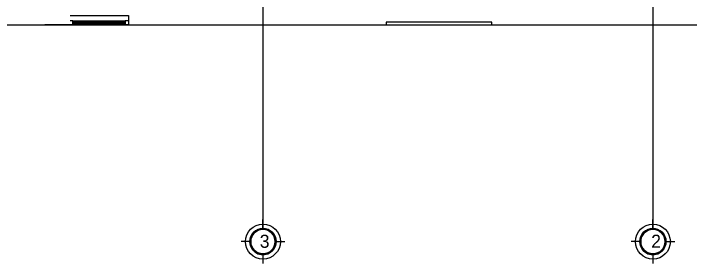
# Model space of a CAD drawing. Extents: x -45.7 to -14.1, y -192.9 to -169.
# Drawn here: x -37.11 to -27.8, y -179.32 to -175.89 of the extents above; entities that cross this region are included whole.
import ezdxf

# ---------------------------------------------------------------- set-up
doc = ezdxf.new("R2010")
doc.units = 0
for name, color, linetype in [('CB-TEXT-0.05', 7, 'Continuous'), ('CB-VDung0.05', 7, 'Continuous'), ('dat cay cn', 7, 'Continuous'), ('dat cay xanh cach ly', 7, 'Continuous'), ('PointName', 7, 'Continuous')]:
    doc.layers.add(name, color=color, linetype=linetype)

# ---------------------------------------------------------------- blocks, each defined once
blk = doc.blocks.new('CTA - VÁCH KÍNH - 600x2000 2-5991774-MB KIẾN TRÚC TẦNG 1')
at = {"layer": 'CB-TEXT-0.05'}
for p, q in [((0.4, 0.75), (0, 0.75)), ((0, 0.25), (0.4, 0.25)), ((0.4, 0.25), (0.4, 0.75)), ((0.4, 0.75), (7.6, 0.75)), ((7.6, 0.55), (0.4, 0.55)), ((0.4, 0.55), (0.4, 0.45)), ((0.4, 0.45), (7.6, 0.45)), ((7.6, 0.25), (0.4, 0.25)), ((8, 0.75), (7.6, 0.75)), ((7.6, 0.75), (7.6, 0.25)), ((7.6, 0.45), (7.6, 0.55)), ((7.6, 0.25), (8, 0.25))]:
    blk.add_line(p, q, dxfattribs=at)
blk = doc.blocks.new('Grid - CTA - ĐẦU TRỤC-3945100-MB KIẾN TRÚC TẦNG 1')
at = {"layer": 'Defpoints'}
for p, q in [((0, 0.0268), (0, 0.0501)), ((-0.0268, 0), (-0.0501, 0)), ((0.0268, 0), (0.0501, 0)), ((0, -0.0268), (0, -0.0501))]:
    blk.add_line(p, q, dxfattribs=at)
for radius in [0.04, 0.03, 0.028]:
    blk.add_circle((0, 0), radius, dxfattribs=at)
for radius, start, end in [(0.03, 360, 180), (0.028, 0, 180), (0.03, 180, 360), (0.028, 180, 0)]:
    blk.add_arc((0, 0), radius, start, end, dxfattribs=at)

msp = doc.modelspace()

# ---------------------------------------------------------------- linework, layer by layer
at = {"layer": 'CB-VDung0.05'}
for p, q in [((-33.6778, -169.7656), (-33.6778, -178.863)), ((-28.3178, -169.7656), (-28.3178, -178.863)), ((-42.8242, -176.0503), (-17.7497, -176.0503))]:
    msp.add_line(p, q, dxfattribs=at)
at = {"layer": 'dat cay cn'}
for p, q in [((-36.3276, -175.9212), (-35.5264, -175.9212)), ((-35.5264, -175.9212), (-35.5264, -176.0503)), ((-35.8778, -176.0503), (-36.6778, -176.0503)), ((-35.8778, -176.0503), (-32.8578, -176.0503)), ((-29.6578, -176.0503), (-23.1478, -176.0503))]:
    msp.add_line(p, q, dxfattribs=at)
at = {"layer": 'dat cay xanh cach ly'}
for p, q in [((-30.5303, -176.0103), (-31.9853, -176.0103)), ((-31.9853, -176.0103), (-31.9853, -176.0503)), ((-31.9853, -176.0503), (-30.5303, -176.0503)), ((-30.5303, -176.0503), (-30.5303, -176.0103))]:
    msp.add_line(p, q, dxfattribs=at)
at = {"layer": 'PointName'}
msp.add_line((-31.9853, -176.0503), (-30.5303, -176.0503), dxfattribs=at)

# ---------------------------------------------------------------- block references
at = {"layer": 'CB-TEXT-0.05', "xscale": 0.1, "yscale": 0.10000000000000002, "rotation": 180}
msp.add_blockref('CTA - VÁCH KÍNH - 600x2000 2-5991774-MB KIẾN TRÚC TẦNG 1', (-35.5299, -175.9689), dxfattribs=at)
at = {"layer": 'Defpoints', "xscale": 5.999999999999998, "yscale": 5.999999999999998, "rotation": 180}
for p in [(-33.6778, -179.0237), (-28.3178, -179.0237)]:
    msp.add_blockref('Grid - CTA - ĐẦU TRỤC-3945100-MB KIẾN TRÚC TẦNG 1', p, dxfattribs=at)

# ---------------------------------------------------------------- texts
at = {"layer": 'Defpoints'}
for s, p in [('3', (-33.7212, -179.1095)), ('2', (-28.3412, -179.1095))]:
    msp.add_text(s, height=0.18, dxfattribs=at).set_placement(p)

doc.saveas('drawing.dxf')
